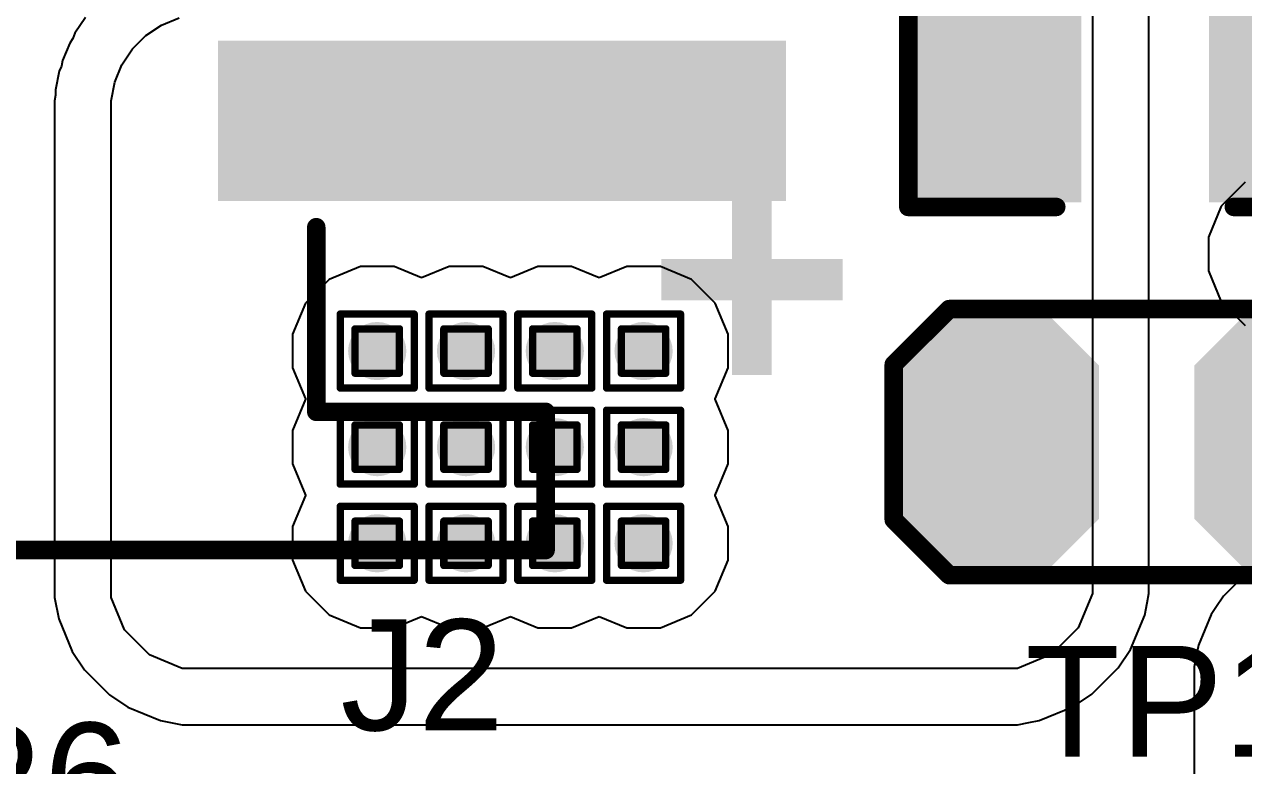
# Model space of a CAD drawing. Header units: inches. Extents: x -12 to 5357, y -8 to 5291.
# Drawn here: x 0.35 to 8.72, y 33.01 to 38.11 of the extents above; entities that cross this region are included whole.
import ezdxf

# ---------------------------------------------------------------- set-up
doc = ezdxf.new("R2010")
doc.units = ezdxf.units.IN
for name, color, linetype in [('Bottom Layer', 5, 'Continuous'), ('Drill Drawing', 1, 'Continuous'), ('Ground', 16, 'Continuous'), ('Power', 76, 'Continuous'), ('Top Layer', 1, 'Continuous'), ('Top Overlay', 2, 'Continuous'), ('Top Paste', 8, 'Continuous'), ('Top Solder', 216, 'Continuous'), ('Via Holes', 16, 'Continuous')]:
    doc.layers.add(name, color=color, linetype=linetype)
doc.styles.add('Arial', font='', dxfattribs={"height": 0.2})
doc.styles.add('Arial_Bold', font='', dxfattribs={"height": 0.2})
doc.styles.get('Arial').set_extended_font_data('Arial')
doc.styles.get('Arial_Bold').set_extended_font_data('Arial', bold=True)

# ---------------------------------------------------------------- blocks, each defined once
blk = doc.blocks.new('2_T____P___22')
at = {"layer": 'Top Layer'}
for points in [[(0.2857, 0.762), (-0.2857, 0.762), (-0.5715, 0.4763), (-0.5715, -0.4763), (-0.2857, -0.762), (0.2857, -0.762), (0.5715, -0.4763), (0.5715, 0.4763)], [(2.2858, 0.762), (1.7143, 0.762), (1.4285, 0.4763), (1.4285, -0.4763), (1.7143, -0.762), (2.2858, -0.762), (2.5715, -0.4763), (2.5715, 0.4763)]]:
    blk.add_hatch(color=1, dxfattribs=at).paths.add_polyline_path(points)
at = {"layer": 'Top Paste'}
for points in [[(0.2857, 0.762), (-0.2857, 0.762), (-0.5715, 0.4763), (-0.5715, -0.4763), (-0.2857, -0.762), (0.2857, -0.762), (0.5715, -0.4763), (0.5715, 0.4763)], [(2.2858, 0.762), (1.7143, 0.762), (1.4285, 0.4763), (1.4285, -0.4763), (1.7143, -0.762), (2.2858, -0.762), (2.5715, -0.4763), (2.5715, 0.4763)]]:
    blk.add_hatch(color=8, dxfattribs=at).paths.add_polyline_path(points)
at = {"layer": 'Top Solder'}
for points in [[(0.3366, 0.8636), (-0.3366, 0.8636), (-0.6731, 0.5271), (-0.6731, -0.5271), (-0.3366, -0.8636), (0.3366, -0.8636), (0.6731, -0.5271), (0.6731, 0.5271)], [(2.3366, 0.8636), (1.6635, 0.8636), (1.3269, 0.5271), (1.3269, -0.5271), (1.6635, -0.8636), (2.3366, -0.8636), (2.6731, -0.5271), (2.6731, 0.5271)]]:
    blk.add_hatch(color=216, dxfattribs=at).paths.add_polyline_path(points)
at = {"layer": 'Top Overlay', "const_width": 0.127}
for points in [[(-0.7366, 0.5334), (-0.3556, 0.9144)], [(-0.3556, 0.9144), (2.3556, 0.9144)], [(2.3556, 0.9144), (2.7366, 0.5334)], [(-0.7366, -0.5334), (-0.7366, 0.5334)], [(2.7366, 0.5334), (2.7366, -0.5334)], [(-0.7366, -0.5334), (-0.3556, -0.9144)], [(2.3556, -0.9144), (2.7366, -0.5334)], [(-0.3556, -0.9144), (2.3556, -0.9144)]]:
    blk.add_lwpolyline(points, dxfattribs=at)
at = {"layer": 'Top Overlay', "const_width": 0.0635}
for points in [[(-0.3874, 0.9144, 1), (-0.3239, 0.9144, 1)], [(-0.3874, 0.9144, 1), (-0.3239, 0.9144, 1)], [(2.3238, 0.9144, 1), (2.3873, 0.9144, 1)], [(2.3238, 0.9144, 1), (2.3873, 0.9144, 1)], [(-0.7683, 0.5334, 1), (-0.7048, 0.5334, 1)], [(-0.7683, 0.5334, 1), (-0.7048, 0.5334, 1)], [(2.7048, 0.5334, 1), (2.7683, 0.5334, 1)], [(2.7048, 0.5334, 1), (2.7683, 0.5334, 1)], [(-0.7683, -0.5334, 1), (-0.7048, -0.5334, 1)], [(-0.7683, -0.5334, 1), (-0.7048, -0.5334, 1)], [(2.7049, -0.5334, 1), (2.7684, -0.5334, 1)], [(2.7049, -0.5334, 1), (2.7684, -0.5334, 1)], [(-0.3873, -0.9144, 1), (-0.3238, -0.9144, 1)], [(-0.3873, -0.9144, 1), (-0.3238, -0.9144, 1)], [(2.3239, -0.9144, 1), (2.3874, -0.9144, 1)], [(2.3239, -0.9144, 1), (2.3874, -0.9144, 1)]]:
    blk.add_lwpolyline(points, format="xyb", close=True, dxfattribs=at)
blk = doc.blocks.new('S2B_PH_SM4_TB_LF__SN__73')
at = {"layer": 'Top Layer'}
blk.add_hatch(color=1, dxfattribs=at).paths.add_polyline_path([(0.5, 4.825), (1.5, 4.825), (1.5, 1.025), (0.5, 1.025)])
at = {"layer": 'Top Paste'}
blk.add_hatch(color=8, dxfattribs=at).paths.add_polyline_path([(0.5, 4.825), (1.5, 4.825), (1.5, 1.025), (0.5, 1.025)])
at = {"layer": 'Top Solder'}
blk.add_hatch(color=216, dxfattribs=at).paths.add_polyline_path([(0.4492, 4.8758), (1.5508, 4.8758), (1.5508, 0.9742), (0.4492, 0.9742)])
at = {"layer": 'Top Overlay', "const_width": 0.127}
for points in [[(3, 1.65), (3, 3.225)], [(3.95, 3.225), (3, 3.225)], [(3.95, -0.9938), (3.95, 3.225)], [(3, 1.65), (1.7311, 1.65)]]:
    blk.add_lwpolyline(points, dxfattribs=at)
at = {"layer": 'Top Overlay', "const_width": 0.0635}
for points in [[(2.9682, 3.225, 1), (3.0317, 3.225, 1)], [(2.9682, 3.225, 1), (3.0317, 3.225, 1)], [(3.9183, 3.225, 1), (3.9818, 3.225, 1)], [(3.9183, 3.225, 1), (3.9818, 3.225, 1)], [(1.6994, 1.65, 1), (1.7629, 1.65, 1)], [(2.9682, 1.65, 1), (3.0317, 1.65, 1)], [(2.9682, 1.65, 1), (3.0317, 1.65, 1)]]:
    blk.add_lwpolyline(points, format="xyb", close=True, dxfattribs=at)
blk = doc.blocks.new('C___0805_124')
at = {"layer": 'Top Layer'}
for points in [[(-1.524, 0.762), (-0.508, 0.762), (-0.508, -0.762), (-1.524, -0.762)], [(0.508, 0.762), (1.524, 0.762), (1.524, -0.762), (0.508, -0.762)]]:
    blk.add_hatch(color=1, dxfattribs=at).paths.add_polyline_path(points)
at = {"layer": 'Top Paste'}
for points in [[(-1.524, 0.762), (-0.508, 0.762), (-0.508, -0.762), (-1.524, -0.762)], [(0.508, 0.762), (1.524, 0.762), (1.524, -0.762), (0.508, -0.762)]]:
    blk.add_hatch(color=8, dxfattribs=at).paths.add_polyline_path(points)
at = {"layer": 'Top Solder'}
for points in [[(-1.594, 0.832), (-0.438, 0.832), (-0.438, -0.832), (-1.594, -0.832)], [(0.438, 0.832), (1.594, 0.832), (1.594, -0.832), (0.438, -0.832)]]:
    blk.add_hatch(color=216, dxfattribs=at).paths.add_polyline_path(points)
at = {"layer": 'Top Overlay', "const_width": 0.127}
for points in [[(-1.6256, 0.8636), (-1.6256, -0.8636)], [(-0.6096, 0.8636), (-1.6256, 0.8636)], [(1.6256, 0.8636), (0.6096, 0.8636)], [(1.6256, 0.8636), (1.6256, -0.8636)], [(-0.6096, -0.8636), (-1.6256, -0.8636)], [(1.6256, -0.8636), (0.6096, -0.8636)]]:
    blk.add_lwpolyline(points, dxfattribs=at)
at = {"layer": 'Top Overlay', "const_width": 0.0635}
for points in [[(-1.6574, 0.8636, 1), (-1.5939, 0.8636, 1)], [(-1.6574, 0.8636, 1), (-1.5939, 0.8636, 1)], [(-0.6413, 0.8636, 1), (-0.5778, 0.8636, 1)], [(0.5779, 0.8636, 1), (0.6414, 0.8636, 1)], [(1.5939, 0.8636, 1), (1.6574, 0.8636, 1)], [(1.5939, 0.8636, 1), (1.6574, 0.8636, 1)], [(-1.6574, -0.8636, 1), (-1.5939, -0.8636, 1)], [(-1.6574, -0.8636, 1), (-1.5939, -0.8636, 1)], [(-0.6414, -0.8636, 1), (-0.5779, -0.8636, 1)], [(0.5779, -0.8636, 1), (0.6414, -0.8636, 1)], [(1.5939, -0.8636, 1), (1.6574, -0.8636, 1)], [(1.5939, -0.8636, 1), (1.6574, -0.8636, 1)]]:
    blk.add_lwpolyline(points, format="xyb", close=True, dxfattribs=at)

msp = doc.modelspace()

# ---------------------------------------------------------------- hatches: boundary and pattern name
at = {"layer": 'Bottom Layer'}
h = msp.add_hatch(color=5, dxfattribs=at)
edge = h.paths.add_edge_path()
edge.add_arc((2.7677, 35.8611), 0.2, 0, 360)
h = msp.add_hatch(color=5, dxfattribs=at)
edge = h.paths.add_edge_path()
edge.add_arc((3.3773, 35.8611), 0.2, 0, 360)
h = msp.add_hatch(color=5, dxfattribs=at)
edge = h.paths.add_edge_path()
edge.add_arc((3.9869, 35.8611), 0.2, 0, 360)
h = msp.add_hatch(color=5, dxfattribs=at)
edge = h.paths.add_edge_path()
edge.add_arc((4.5965, 35.8611), 0.2, 0, 360)
h = msp.add_hatch(color=5, dxfattribs=at)
edge = h.paths.add_edge_path()
edge.add_arc((2.7677, 35.2007), 0.2, 0, 360)
h = msp.add_hatch(color=5, dxfattribs=at)
edge = h.paths.add_edge_path()
edge.add_arc((3.3773, 35.2007), 0.2, 0, 360)
h = msp.add_hatch(color=5, dxfattribs=at)
edge = h.paths.add_edge_path()
edge.add_arc((3.9869, 35.2007), 0.2, 0, 360)
h = msp.add_hatch(color=5, dxfattribs=at)
edge = h.paths.add_edge_path()
edge.add_arc((4.5965, 35.2007), 0.2, 0, 360)
h = msp.add_hatch(color=5, dxfattribs=at)
edge = h.paths.add_edge_path()
edge.add_arc((2.7677, 34.5402), 0.2, 0, 360)
h = msp.add_hatch(color=5, dxfattribs=at)
edge = h.paths.add_edge_path()
edge.add_arc((3.3773, 34.5402), 0.2, 0, 360)
h = msp.add_hatch(color=5, dxfattribs=at)
edge = h.paths.add_edge_path()
edge.add_arc((3.9869, 34.5402), 0.2, 0, 360)
h = msp.add_hatch(color=5, dxfattribs=at)
edge = h.paths.add_edge_path()
edge.add_arc((4.5965, 34.5402), 0.2, 0, 360)
at = {"layer": 'Ground'}
h = msp.add_hatch(color=16, dxfattribs=at)
edge = h.paths.add_edge_path()
edge.add_arc((2.7677, 35.8611), 0.2, 0, 360)
h = msp.add_hatch(color=16, dxfattribs=at)
edge = h.paths.add_edge_path()
edge.add_arc((3.3773, 35.8611), 0.2, 0, 360)
h = msp.add_hatch(color=16, dxfattribs=at)
edge = h.paths.add_edge_path()
edge.add_arc((3.9869, 35.8611), 0.2, 0, 360)
h = msp.add_hatch(color=16, dxfattribs=at)
edge = h.paths.add_edge_path()
edge.add_arc((4.5965, 35.8611), 0.2, 0, 360)
h = msp.add_hatch(color=16, dxfattribs=at)
edge = h.paths.add_edge_path()
edge.add_arc((2.7677, 35.2007), 0.2, 0, 360)
h = msp.add_hatch(color=16, dxfattribs=at)
edge = h.paths.add_edge_path()
edge.add_arc((3.3773, 35.2007), 0.2, 0, 360)
h = msp.add_hatch(color=16, dxfattribs=at)
edge = h.paths.add_edge_path()
edge.add_arc((3.9869, 35.2007), 0.2, 0, 360)
h = msp.add_hatch(color=16, dxfattribs=at)
edge = h.paths.add_edge_path()
edge.add_arc((4.5965, 35.2007), 0.2, 0, 360)
h = msp.add_hatch(color=16, dxfattribs=at)
edge = h.paths.add_edge_path()
edge.add_arc((2.7677, 34.5402), 0.2, 0, 360)
h = msp.add_hatch(color=16, dxfattribs=at)
edge = h.paths.add_edge_path()
edge.add_arc((3.3773, 34.5402), 0.2, 0, 360)
h = msp.add_hatch(color=16, dxfattribs=at)
edge = h.paths.add_edge_path()
edge.add_arc((3.9869, 34.5402), 0.2, 0, 360)
h = msp.add_hatch(color=16, dxfattribs=at)
edge = h.paths.add_edge_path()
edge.add_arc((4.5965, 34.5402), 0.2, 0, 360)
at = {"layer": 'Power'}
h = msp.add_hatch(color=76, dxfattribs=at)
edge = h.paths.add_edge_path()
edge.add_arc((2.7677, 35.8611), 0.2, 0, 360)
h = msp.add_hatch(color=76, dxfattribs=at)
edge = h.paths.add_edge_path()
edge.add_arc((3.3773, 35.8611), 0.2, 0, 360)
h = msp.add_hatch(color=76, dxfattribs=at)
edge = h.paths.add_edge_path()
edge.add_arc((3.9869, 35.8611), 0.2, 0, 360)
h = msp.add_hatch(color=76, dxfattribs=at)
edge = h.paths.add_edge_path()
edge.add_arc((4.5965, 35.8611), 0.2, 0, 360)
h = msp.add_hatch(color=76, dxfattribs=at)
edge = h.paths.add_edge_path()
edge.add_arc((2.7677, 35.2007), 0.2, 0, 360)
h = msp.add_hatch(color=76, dxfattribs=at)
edge = h.paths.add_edge_path()
edge.add_arc((3.3773, 35.2007), 0.2, 0, 360)
h = msp.add_hatch(color=76, dxfattribs=at)
edge = h.paths.add_edge_path()
edge.add_arc((3.9869, 35.2007), 0.2, 0, 360)
h = msp.add_hatch(color=76, dxfattribs=at)
edge = h.paths.add_edge_path()
edge.add_arc((4.5965, 35.2007), 0.2, 0, 360)
h = msp.add_hatch(color=76, dxfattribs=at)
edge = h.paths.add_edge_path()
edge.add_arc((2.7677, 34.5402), 0.2, 0, 360)
h = msp.add_hatch(color=76, dxfattribs=at)
edge = h.paths.add_edge_path()
edge.add_arc((3.3773, 34.5402), 0.2, 0, 360)
h = msp.add_hatch(color=76, dxfattribs=at)
edge = h.paths.add_edge_path()
edge.add_arc((3.9869, 34.5402), 0.2, 0, 360)
h = msp.add_hatch(color=76, dxfattribs=at)
edge = h.paths.add_edge_path()
edge.add_arc((4.5965, 34.5402), 0.2, 0, 360)
at = {"layer": 'Top Layer'}
h = msp.add_hatch(color=1, dxfattribs=at)
edge = h.paths.add_edge_path()
edge.add_arc((2.7677, 35.8611), 0.2, 0, 360)
h = msp.add_hatch(color=1, dxfattribs=at)
edge = h.paths.add_edge_path()
edge.add_arc((3.3773, 35.8611), 0.2, 0, 360)
h = msp.add_hatch(color=1, dxfattribs=at)
edge = h.paths.add_edge_path()
edge.add_arc((3.9869, 35.8611), 0.2, 0, 360)
h = msp.add_hatch(color=1, dxfattribs=at)
edge = h.paths.add_edge_path()
edge.add_arc((4.5965, 35.8611), 0.2, 0, 360)
h = msp.add_hatch(color=1, dxfattribs=at)
edge = h.paths.add_edge_path()
edge.add_arc((2.7677, 35.2007), 0.2, 0, 360)
h = msp.add_hatch(color=1, dxfattribs=at)
edge = h.paths.add_edge_path()
edge.add_arc((3.3773, 35.2007), 0.2, 0, 360)
h = msp.add_hatch(color=1, dxfattribs=at)
edge = h.paths.add_edge_path()
edge.add_arc((3.9869, 35.2007), 0.2, 0, 360)
h = msp.add_hatch(color=1, dxfattribs=at)
edge = h.paths.add_edge_path()
edge.add_arc((4.5965, 35.2007), 0.2, 0, 360)
h = msp.add_hatch(color=1, dxfattribs=at)
edge = h.paths.add_edge_path()
edge.add_arc((2.7677, 34.5402), 0.2, 0, 360)
h = msp.add_hatch(color=1, dxfattribs=at)
edge = h.paths.add_edge_path()
edge.add_arc((3.3773, 34.5402), 0.2, 0, 360)
h = msp.add_hatch(color=1, dxfattribs=at)
edge = h.paths.add_edge_path()
edge.add_arc((3.9869, 34.5402), 0.2, 0, 360)
h = msp.add_hatch(color=1, dxfattribs=at)
edge = h.paths.add_edge_path()
edge.add_arc((4.5965, 34.5402), 0.2, 0, 360)
at = {"layer": 'Via Holes'}
h = msp.add_hatch(color=7, dxfattribs=at)
edge = h.paths.add_edge_path()
edge.add_arc((2.7677, 35.8611), 0.1, 0, 360)
h = msp.add_hatch(color=7, dxfattribs=at)
edge = h.paths.add_edge_path()
edge.add_arc((3.3773, 35.8611), 0.1, 0, 360)
h = msp.add_hatch(color=7, dxfattribs=at)
edge = h.paths.add_edge_path()
edge.add_arc((3.9869, 35.8611), 0.1, 0, 360)
h = msp.add_hatch(color=7, dxfattribs=at)
edge = h.paths.add_edge_path()
edge.add_arc((4.5965, 35.8611), 0.1, 0, 360)
h = msp.add_hatch(color=7, dxfattribs=at)
edge = h.paths.add_edge_path()
edge.add_arc((2.7677, 35.2007), 0.1, 0, 360)
h = msp.add_hatch(color=7, dxfattribs=at)
edge = h.paths.add_edge_path()
edge.add_arc((3.3773, 35.2007), 0.1, 0, 360)
h = msp.add_hatch(color=7, dxfattribs=at)
edge = h.paths.add_edge_path()
edge.add_arc((3.9869, 35.2007), 0.1, 0, 360)
h = msp.add_hatch(color=7, dxfattribs=at)
edge = h.paths.add_edge_path()
edge.add_arc((4.5965, 35.2007), 0.1, 0, 360)
h = msp.add_hatch(color=7, dxfattribs=at)
edge = h.paths.add_edge_path()
edge.add_arc((2.7677, 34.5402), 0.1, 0, 360)
h = msp.add_hatch(color=7, dxfattribs=at)
edge = h.paths.add_edge_path()
edge.add_arc((3.3773, 34.5402), 0.1, 0, 360)
h = msp.add_hatch(color=7, dxfattribs=at)
edge = h.paths.add_edge_path()
edge.add_arc((3.9869, 34.5402), 0.1, 0, 360)
h = msp.add_hatch(color=7, dxfattribs=at)
edge = h.paths.add_edge_path()
edge.add_arc((4.5965, 34.5402), 0.1, 0, 360)

# ---------------------------------------------------------------- linework, layer by layer
at = {"layer": 'Bottom Layer'}
for p, q in [((2.6521, 36.4421), (2.4385, 36.3536)), ((2.8832, 36.4421), (2.6521, 36.4421)), ((3.0725, 36.3637), (2.8832, 36.4421)), ((3.2617, 36.4421), (3.0725, 36.3637)), ((3.4928, 36.4421), (3.2617, 36.4421)), ((3.6821, 36.3637), (3.4928, 36.4421)), ((3.8713, 36.4421), (3.6821, 36.3637)), ((4.1024, 36.4421), (3.8713, 36.4421)), ((4.2917, 36.3637), (4.1024, 36.4421)), ((4.4809, 36.4421), (4.2917, 36.3637)), ((4.712, 36.4421), (4.4809, 36.4421)), ((4.9256, 36.3536), (4.712, 36.4421)), ((2.4385, 36.3536), (2.2751, 36.1902)), ((5.089, 36.1902), (4.9256, 36.3536)), ((2.2751, 36.1902), (2.1867, 35.9766)), ((5.1774, 35.9766), (5.089, 36.1902)), ((2.1867, 35.9766), (2.1867, 35.7455)), ((5.1774, 35.7455), (5.1774, 35.9766)), ((2.1867, 35.7455), (2.2751, 35.5319)), ((5.089, 35.5319), (5.1774, 35.7455)), ((2.2751, 35.5298), (2.1867, 35.3162)), ((2.2751, 35.5319), (2.2762, 35.5309)), ((2.2762, 35.5309), (2.2751, 35.5298)), ((5.0879, 35.5309), (5.089, 35.5319)), ((5.089, 35.5298), (5.0879, 35.5309)), ((5.1774, 35.3162), (5.089, 35.5298)), ((2.1867, 35.3162), (2.1867, 35.0851)), ((5.1774, 35.0851), (5.1774, 35.3162)), ((2.1867, 35.0851), (2.2751, 34.8715)), ((5.089, 34.8715), (5.1774, 35.0851)), ((2.2751, 34.8694), (2.1867, 34.6558)), ((2.2751, 34.8715), (2.2762, 34.8704)), ((2.2762, 34.8704), (2.2751, 34.8694)), ((5.0879, 34.8704), (5.089, 34.8715)), ((5.089, 34.8694), (5.0879, 34.8704)), ((5.1774, 34.6558), (5.089, 34.8694)), ((2.1867, 34.6558), (2.1867, 34.4247)), ((5.1774, 34.4247), (5.1774, 34.6558)), ((2.1867, 34.4247), (2.2751, 34.2111)), ((5.089, 34.2111), (5.1774, 34.4247)), ((2.2751, 34.2111), (2.4385, 34.0477)), ((4.9256, 34.0477), (5.089, 34.2111)), ((2.4385, 34.0477), (2.6521, 33.9592)), ((2.8832, 33.9592), (3.0725, 34.0376)), ((3.0725, 34.0376), (3.2617, 33.9592)), ((3.4928, 33.9592), (3.6821, 34.0376)), ((3.6821, 34.0376), (3.8713, 33.9592)), ((4.1024, 33.9592), (4.2917, 34.0376)), ((4.2917, 34.0376), (4.4809, 33.9592)), ((4.712, 33.9592), (4.9256, 34.0477)), ((2.6521, 33.9592), (2.8832, 33.9592)), ((3.2617, 33.9592), (3.4928, 33.9592)), ((3.8713, 33.9592), (4.1024, 33.9592)), ((4.4809, 33.9592), (4.712, 33.9592))]:
    msp.add_line(p, q, dxfattribs=at)
at = {"layer": 'Drill Drawing', "const_width": 0.0508}
for points in [[(2.5137, 36.1151), (3.0217, 36.1151)], [(2.5137, 35.6071), (2.5137, 36.1151)], [(3.0217, 35.6071), (3.0217, 36.1151)], [(3.1233, 36.1151), (3.6313, 36.1151)], [(3.1233, 35.6071), (3.1233, 36.1151)], [(3.6313, 35.6071), (3.6313, 36.1151)], [(3.7329, 36.1151), (4.2409, 36.1151)], [(3.7329, 35.6071), (3.7329, 36.1151)], [(4.2409, 35.6071), (4.2409, 36.1151)], [(4.3425, 36.1151), (4.8505, 36.1151)], [(4.3425, 35.6071), (4.3425, 36.1151)], [(4.8505, 35.6071), (4.8505, 36.1151)], [(2.6153, 36.0135), (2.9201, 36.0135)], [(2.6153, 35.7087), (2.6153, 36.0135)], [(2.9201, 35.7087), (2.9201, 36.0135)], [(3.2249, 36.0135), (3.5297, 36.0135)], [(3.2249, 35.7087), (3.2249, 36.0135)], [(3.5297, 35.7087), (3.5297, 36.0135)], [(3.8345, 36.0135), (4.1393, 36.0135)], [(3.8345, 35.7087), (3.8345, 36.0135)], [(4.1393, 35.7087), (4.1393, 36.0135)], [(4.4441, 36.0135), (4.7489, 36.0135)], [(4.4441, 35.7087), (4.4441, 36.0135)], [(4.7489, 35.7087), (4.7489, 36.0135)], [(2.6153, 35.7087), (2.9201, 35.7087)], [(3.2249, 35.7087), (3.5297, 35.7087)], [(3.8345, 35.7087), (4.1393, 35.7087)], [(4.4441, 35.7087), (4.7489, 35.7087)], [(2.5137, 35.6071), (3.0217, 35.6071)], [(3.1233, 35.6071), (3.6313, 35.6071)], [(3.7329, 35.6071), (4.2409, 35.6071)], [(4.3425, 35.6071), (4.8505, 35.6071)], [(2.5137, 35.4547), (3.0217, 35.4547)], [(2.5137, 34.9467), (2.5137, 35.4547)], [(3.0217, 34.9467), (3.0217, 35.4547)], [(3.1233, 35.4547), (3.6313, 35.4547)], [(3.1233, 34.9467), (3.1233, 35.4547)], [(3.6313, 34.9467), (3.6313, 35.4547)], [(3.7329, 35.4547), (4.2409, 35.4547)], [(3.7329, 34.9467), (3.7329, 35.4547)], [(4.2409, 34.9467), (4.2409, 35.4547)], [(4.3425, 35.4547), (4.8505, 35.4547)], [(4.3425, 34.9467), (4.3425, 35.4547)], [(4.8505, 34.9467), (4.8505, 35.4547)], [(2.6153, 35.3531), (2.9201, 35.3531)], [(2.6153, 35.0483), (2.6153, 35.3531)], [(2.9201, 35.0483), (2.9201, 35.3531)], [(3.2249, 35.3531), (3.5297, 35.3531)], [(3.2249, 35.0483), (3.2249, 35.3531)], [(3.5297, 35.0483), (3.5297, 35.3531)], [(3.8345, 35.3531), (4.1393, 35.3531)], [(3.8345, 35.0483), (3.8345, 35.3531)], [(4.1393, 35.0483), (4.1393, 35.3531)], [(4.4441, 35.3531), (4.7489, 35.3531)], [(4.4441, 35.0483), (4.4441, 35.3531)], [(4.7489, 35.0483), (4.7489, 35.3531)], [(2.6153, 35.0483), (2.9201, 35.0483)], [(3.2249, 35.0483), (3.5297, 35.0483)], [(3.8345, 35.0483), (4.1393, 35.0483)], [(4.4441, 35.0483), (4.7489, 35.0483)], [(2.5137, 34.9467), (3.0217, 34.9467)], [(3.1233, 34.9467), (3.6313, 34.9467)], [(3.7329, 34.9467), (4.2409, 34.9467)], [(4.3425, 34.9467), (4.8505, 34.9467)], [(2.5137, 34.7942), (3.0217, 34.7942)], [(2.5137, 34.2862), (2.5137, 34.7942)], [(3.0217, 34.2862), (3.0217, 34.7942)], [(3.1233, 34.7942), (3.6313, 34.7942)], [(3.1233, 34.2862), (3.1233, 34.7942)], [(3.6313, 34.2862), (3.6313, 34.7942)], [(3.7329, 34.7942), (4.2409, 34.7942)], [(3.7329, 34.2862), (3.7329, 34.7942)], [(4.2409, 34.2862), (4.2409, 34.7942)], [(4.3425, 34.7942), (4.8505, 34.7942)], [(4.3425, 34.2862), (4.3425, 34.7942)], [(4.8505, 34.2862), (4.8505, 34.7942)], [(2.6153, 34.6926), (2.9201, 34.6926)], [(2.6153, 34.3878), (2.6153, 34.6926)], [(2.9201, 34.3878), (2.9201, 34.6926)], [(3.2249, 34.6926), (3.5297, 34.6926)], [(3.2249, 34.3878), (3.2249, 34.6926)], [(3.5297, 34.3878), (3.5297, 34.6926)], [(3.8345, 34.6926), (4.1393, 34.6926)], [(3.8345, 34.3878), (3.8345, 34.6926)], [(4.1393, 34.3878), (4.1393, 34.6926)], [(4.4441, 34.6926), (4.7489, 34.6926)], [(4.4441, 34.3878), (4.4441, 34.6926)], [(4.7489, 34.3878), (4.7489, 34.6926)], [(2.6153, 34.3878), (2.9201, 34.3878)], [(3.2249, 34.3878), (3.5297, 34.3878)], [(3.8345, 34.3878), (4.1393, 34.3878)], [(4.4441, 34.3878), (4.7489, 34.3878)], [(2.5137, 34.2862), (3.0217, 34.2862)], [(3.1233, 34.2862), (3.6313, 34.2862)], [(3.7329, 34.2862), (4.2409, 34.2862)], [(4.3425, 34.2862), (4.8505, 34.2862)]]:
    msp.add_lwpolyline(points, dxfattribs=at)
at = {"layer": 'Drill Drawing', "const_width": 0.0254}
for points in [[(2.501, 36.1151, 1), (2.5264, 36.1151, 1)], [(2.501, 36.1151, 1), (2.5264, 36.1151, 1)], [(3.009, 36.1151, 1), (3.0344, 36.1151, 1)], [(3.009, 36.1151, 1), (3.0344, 36.1151, 1)], [(3.1106, 36.1151, 1), (3.136, 36.1151, 1)], [(3.1106, 36.1151, 1), (3.136, 36.1151, 1)], [(3.6186, 36.1151, 1), (3.644, 36.1151, 1)], [(3.6186, 36.1151, 1), (3.644, 36.1151, 1)], [(3.7202, 36.1151, 1), (3.7456, 36.1151, 1)], [(3.7202, 36.1151, 1), (3.7456, 36.1151, 1)], [(4.2282, 36.1151, 1), (4.2536, 36.1151, 1)], [(4.2282, 36.1151, 1), (4.2536, 36.1151, 1)], [(4.3298, 36.1151, 1), (4.3552, 36.1151, 1)], [(4.3298, 36.1151, 1), (4.3552, 36.1151, 1)], [(4.8378, 36.1151, 1), (4.8632, 36.1151, 1)], [(4.8378, 36.1151, 1), (4.8632, 36.1151, 1)], [(2.6026, 36.0135, 1), (2.628, 36.0135, 1)], [(2.6026, 36.0135, 1), (2.628, 36.0135, 1)], [(2.9074, 36.0135, 1), (2.9328, 36.0135, 1)], [(2.9074, 36.0135, 1), (2.9328, 36.0135, 1)], [(3.2122, 36.0135, 1), (3.2376, 36.0135, 1)], [(3.2122, 36.0135, 1), (3.2376, 36.0135, 1)], [(3.517, 36.0135, 1), (3.5424, 36.0135, 1)], [(3.517, 36.0135, 1), (3.5424, 36.0135, 1)], [(3.8218, 36.0135, 1), (3.8472, 36.0135, 1)], [(3.8218, 36.0135, 1), (3.8472, 36.0135, 1)], [(4.1266, 36.0135, 1), (4.152, 36.0135, 1)], [(4.1266, 36.0135, 1), (4.152, 36.0135, 1)], [(4.4314, 36.0135, 1), (4.4568, 36.0135, 1)], [(4.4314, 36.0135, 1), (4.4568, 36.0135, 1)], [(4.7362, 36.0135, 1), (4.7616, 36.0135, 1)], [(4.7362, 36.0135, 1), (4.7616, 36.0135, 1)], [(2.6026, 35.7087, 1), (2.628, 35.7087, 1)], [(2.6026, 35.7087, 1), (2.628, 35.7087, 1)], [(2.9074, 35.7087, 1), (2.9328, 35.7087, 1)], [(2.9074, 35.7087, 1), (2.9328, 35.7087, 1)], [(3.2122, 35.7087, 1), (3.2376, 35.7087, 1)], [(3.2122, 35.7087, 1), (3.2376, 35.7087, 1)], [(3.517, 35.7087, 1), (3.5424, 35.7087, 1)], [(3.517, 35.7087, 1), (3.5424, 35.7087, 1)], [(3.8218, 35.7087, 1), (3.8472, 35.7087, 1)], [(3.8218, 35.7087, 1), (3.8472, 35.7087, 1)], [(4.1266, 35.7087, 1), (4.152, 35.7087, 1)], [(4.1266, 35.7087, 1), (4.152, 35.7087, 1)], [(4.4314, 35.7087, 1), (4.4568, 35.7087, 1)], [(4.4314, 35.7087, 1), (4.4568, 35.7087, 1)], [(4.7362, 35.7087, 1), (4.7616, 35.7087, 1)], [(4.7362, 35.7087, 1), (4.7616, 35.7087, 1)], [(2.501, 35.6071, 1), (2.5264, 35.6071, 1)], [(2.501, 35.6071, 1), (2.5264, 35.6071, 1)], [(3.009, 35.6071, 1), (3.0344, 35.6071, 1)], [(3.009, 35.6071, 1), (3.0344, 35.6071, 1)], [(3.1106, 35.6071, 1), (3.136, 35.6071, 1)], [(3.1106, 35.6071, 1), (3.136, 35.6071, 1)], [(3.6186, 35.6071, 1), (3.644, 35.6071, 1)], [(3.6186, 35.6071, 1), (3.644, 35.6071, 1)], [(3.7202, 35.6071, 1), (3.7456, 35.6071, 1)], [(3.7202, 35.6071, 1), (3.7456, 35.6071, 1)], [(4.2282, 35.6071, 1), (4.2536, 35.6071, 1)], [(4.2282, 35.6071, 1), (4.2536, 35.6071, 1)], [(4.3298, 35.6071, 1), (4.3552, 35.6071, 1)], [(4.3298, 35.6071, 1), (4.3552, 35.6071, 1)], [(4.8378, 35.6071, 1), (4.8632, 35.6071, 1)], [(4.8378, 35.6071, 1), (4.8632, 35.6071, 1)], [(2.501, 35.4547, 1), (2.5264, 35.4547, 1)], [(2.501, 35.4547, 1), (2.5264, 35.4547, 1)], [(3.009, 35.4547, 1), (3.0344, 35.4547, 1)], [(3.009, 35.4547, 1), (3.0344, 35.4547, 1)], [(3.1106, 35.4547, 1), (3.136, 35.4547, 1)], [(3.1106, 35.4547, 1), (3.136, 35.4547, 1)], [(3.6186, 35.4547, 1), (3.644, 35.4547, 1)], [(3.6186, 35.4547, 1), (3.644, 35.4547, 1)], [(3.7202, 35.4547, 1), (3.7456, 35.4547, 1)], [(3.7202, 35.4547, 1), (3.7456, 35.4547, 1)], [(4.2282, 35.4547, 1), (4.2536, 35.4547, 1)], [(4.2282, 35.4547, 1), (4.2536, 35.4547, 1)], [(4.3298, 35.4547, 1), (4.3552, 35.4547, 1)], [(4.3298, 35.4547, 1), (4.3552, 35.4547, 1)], [(4.8378, 35.4547, 1), (4.8632, 35.4547, 1)], [(4.8378, 35.4547, 1), (4.8632, 35.4547, 1)], [(2.6026, 35.3531, 1), (2.628, 35.3531, 1)], [(2.6026, 35.3531, 1), (2.628, 35.3531, 1)], [(2.9074, 35.3531, 1), (2.9328, 35.3531, 1)], [(2.9074, 35.3531, 1), (2.9328, 35.3531, 1)], [(3.2122, 35.3531, 1), (3.2376, 35.3531, 1)], [(3.2122, 35.3531, 1), (3.2376, 35.3531, 1)], [(3.517, 35.3531, 1), (3.5424, 35.3531, 1)], [(3.517, 35.3531, 1), (3.5424, 35.3531, 1)], [(3.8218, 35.3531, 1), (3.8472, 35.3531, 1)], [(3.8218, 35.3531, 1), (3.8472, 35.3531, 1)], [(4.1266, 35.3531, 1), (4.152, 35.3531, 1)], [(4.1266, 35.3531, 1), (4.152, 35.3531, 1)], [(4.4314, 35.3531, 1), (4.4568, 35.3531, 1)], [(4.4314, 35.3531, 1), (4.4568, 35.3531, 1)], [(4.7362, 35.3531, 1), (4.7616, 35.3531, 1)], [(4.7362, 35.3531, 1), (4.7616, 35.3531, 1)], [(2.6026, 35.0483, 1), (2.628, 35.0483, 1)], [(2.6026, 35.0483, 1), (2.628, 35.0483, 1)], [(2.9074, 35.0483, 1), (2.9328, 35.0483, 1)], [(2.9074, 35.0483, 1), (2.9328, 35.0483, 1)], [(3.2122, 35.0483, 1), (3.2376, 35.0483, 1)], [(3.2122, 35.0483, 1), (3.2376, 35.0483, 1)], [(3.517, 35.0483, 1), (3.5424, 35.0483, 1)], [(3.517, 35.0483, 1), (3.5424, 35.0483, 1)], [(3.8218, 35.0483, 1), (3.8472, 35.0483, 1)], [(3.8218, 35.0483, 1), (3.8472, 35.0483, 1)], [(4.1266, 35.0483, 1), (4.152, 35.0483, 1)], [(4.1266, 35.0483, 1), (4.152, 35.0483, 1)], [(4.4314, 35.0483, 1), (4.4568, 35.0483, 1)], [(4.4314, 35.0483, 1), (4.4568, 35.0483, 1)], [(4.7362, 35.0483, 1), (4.7616, 35.0483, 1)], [(4.7362, 35.0483, 1), (4.7616, 35.0483, 1)], [(2.501, 34.9467, 1), (2.5264, 34.9467, 1)], [(2.501, 34.9467, 1), (2.5264, 34.9467, 1)], [(3.009, 34.9467, 1), (3.0344, 34.9467, 1)], [(3.009, 34.9467, 1), (3.0344, 34.9467, 1)], [(3.1106, 34.9467, 1), (3.136, 34.9467, 1)], [(3.1106, 34.9467, 1), (3.136, 34.9467, 1)], [(3.6186, 34.9467, 1), (3.644, 34.9467, 1)], [(3.6186, 34.9467, 1), (3.644, 34.9467, 1)], [(3.7202, 34.9467, 1), (3.7456, 34.9467, 1)], [(3.7202, 34.9467, 1), (3.7456, 34.9467, 1)], [(4.2282, 34.9467, 1), (4.2536, 34.9467, 1)], [(4.2282, 34.9467, 1), (4.2536, 34.9467, 1)], [(4.3298, 34.9467, 1), (4.3552, 34.9467, 1)], [(4.3298, 34.9467, 1), (4.3552, 34.9467, 1)], [(4.8378, 34.9467, 1), (4.8632, 34.9467, 1)], [(4.8378, 34.9467, 1), (4.8632, 34.9467, 1)], [(2.501, 34.7942, 1), (2.5264, 34.7942, 1)], [(2.501, 34.7942, 1), (2.5264, 34.7942, 1)], [(3.009, 34.7942, 1), (3.0344, 34.7942, 1)], [(3.009, 34.7942, 1), (3.0344, 34.7942, 1)], [(3.1106, 34.7942, 1), (3.136, 34.7942, 1)], [(3.1106, 34.7942, 1), (3.136, 34.7942, 1)], [(3.6186, 34.7942, 1), (3.644, 34.7942, 1)], [(3.6186, 34.7942, 1), (3.644, 34.7942, 1)], [(3.7202, 34.7942, 1), (3.7456, 34.7942, 1)], [(3.7202, 34.7942, 1), (3.7456, 34.7942, 1)], [(4.2282, 34.7942, 1), (4.2536, 34.7942, 1)], [(4.2282, 34.7942, 1), (4.2536, 34.7942, 1)], [(4.3298, 34.7942, 1), (4.3552, 34.7942, 1)], [(4.3298, 34.7942, 1), (4.3552, 34.7942, 1)], [(4.8378, 34.7942, 1), (4.8632, 34.7942, 1)], [(4.8378, 34.7942, 1), (4.8632, 34.7942, 1)], [(2.6026, 34.6926, 1), (2.628, 34.6926, 1)], [(2.6026, 34.6926, 1), (2.628, 34.6926, 1)], [(2.9074, 34.6926, 1), (2.9328, 34.6926, 1)], [(2.9074, 34.6926, 1), (2.9328, 34.6926, 1)], [(3.2122, 34.6926, 1), (3.2376, 34.6926, 1)], [(3.2122, 34.6926, 1), (3.2376, 34.6926, 1)], [(3.517, 34.6926, 1), (3.5424, 34.6926, 1)], [(3.517, 34.6926, 1), (3.5424, 34.6926, 1)], [(3.8218, 34.6926, 1), (3.8472, 34.6926, 1)], [(3.8218, 34.6926, 1), (3.8472, 34.6926, 1)], [(4.1266, 34.6926, 1), (4.152, 34.6926, 1)], [(4.1266, 34.6926, 1), (4.152, 34.6926, 1)], [(4.4314, 34.6926, 1), (4.4568, 34.6926, 1)], [(4.4314, 34.6926, 1), (4.4568, 34.6926, 1)], [(4.7362, 34.6926, 1), (4.7616, 34.6926, 1)], [(4.7362, 34.6926, 1), (4.7616, 34.6926, 1)], [(2.6026, 34.3878, 1), (2.628, 34.3878, 1)], [(2.6026, 34.3878, 1), (2.628, 34.3878, 1)], [(2.9074, 34.3878, 1), (2.9328, 34.3878, 1)], [(2.9074, 34.3878, 1), (2.9328, 34.3878, 1)], [(3.2122, 34.3878, 1), (3.2376, 34.3878, 1)], [(3.2122, 34.3878, 1), (3.2376, 34.3878, 1)], [(3.517, 34.3878, 1), (3.5424, 34.3878, 1)], [(3.517, 34.3878, 1), (3.5424, 34.3878, 1)], [(3.8218, 34.3878, 1), (3.8472, 34.3878, 1)], [(3.8218, 34.3878, 1), (3.8472, 34.3878, 1)], [(4.1266, 34.3878, 1), (4.152, 34.3878, 1)], [(4.1266, 34.3878, 1), (4.152, 34.3878, 1)], [(4.4314, 34.3878, 1), (4.4568, 34.3878, 1)], [(4.4314, 34.3878, 1), (4.4568, 34.3878, 1)], [(4.7362, 34.3878, 1), (4.7616, 34.3878, 1)], [(4.7362, 34.3878, 1), (4.7616, 34.3878, 1)], [(2.501, 34.2862, 1), (2.5264, 34.2862, 1)], [(2.501, 34.2862, 1), (2.5264, 34.2862, 1)], [(3.009, 34.2862, 1), (3.0344, 34.2862, 1)], [(3.009, 34.2862, 1), (3.0344, 34.2862, 1)], [(3.1106, 34.2862, 1), (3.136, 34.2862, 1)], [(3.1106, 34.2862, 1), (3.136, 34.2862, 1)], [(3.6186, 34.2862, 1), (3.644, 34.2862, 1)], [(3.6186, 34.2862, 1), (3.644, 34.2862, 1)], [(3.7202, 34.2862, 1), (3.7456, 34.2862, 1)], [(3.7202, 34.2862, 1), (3.7456, 34.2862, 1)], [(4.2282, 34.2862, 1), (4.2536, 34.2862, 1)], [(4.2282, 34.2862, 1), (4.2536, 34.2862, 1)], [(4.3298, 34.2862, 1), (4.3552, 34.2862, 1)], [(4.3298, 34.2862, 1), (4.3552, 34.2862, 1)], [(4.8378, 34.2862, 1), (4.8632, 34.2862, 1)], [(4.8378, 34.2862, 1), (4.8632, 34.2862, 1)]]:
    msp.add_lwpolyline(points, format="xyb", close=True, dxfattribs=at)
at = {"layer": 'Ground'}
for p, q in [((2.6521, 36.4421), (2.4385, 36.3536)), ((2.8832, 36.4421), (2.6521, 36.4421)), ((3.0725, 36.3637), (2.8832, 36.4421)), ((3.2617, 36.4421), (3.0725, 36.3637)), ((3.4928, 36.4421), (3.2617, 36.4421)), ((3.6821, 36.3637), (3.4928, 36.4421)), ((3.8713, 36.4421), (3.6821, 36.3637)), ((4.1024, 36.4421), (3.8713, 36.4421)), ((4.2917, 36.3637), (4.1024, 36.4421)), ((4.4809, 36.4421), (4.2917, 36.3637)), ((4.712, 36.4421), (4.4809, 36.4421)), ((4.9256, 36.3536), (4.712, 36.4421)), ((2.4385, 36.3536), (2.2751, 36.1902)), ((5.089, 36.1902), (4.9256, 36.3536)), ((2.2751, 36.1902), (2.1867, 35.9766)), ((5.1774, 35.9766), (5.089, 36.1902)), ((2.1867, 35.9766), (2.1867, 35.7455)), ((5.1774, 35.7455), (5.1774, 35.9766)), ((2.1867, 35.7455), (2.2751, 35.5319)), ((5.089, 35.5319), (5.1774, 35.7455)), ((2.2751, 35.5298), (2.1867, 35.3162)), ((2.2751, 35.5319), (2.2762, 35.5309)), ((2.2762, 35.5309), (2.2751, 35.5298)), ((5.0879, 35.5309), (5.089, 35.5319)), ((5.089, 35.5298), (5.0879, 35.5309)), ((5.1774, 35.3162), (5.089, 35.5298)), ((2.1867, 35.3162), (2.1867, 35.0851)), ((5.1774, 35.0851), (5.1774, 35.3162)), ((2.1867, 35.0851), (2.2751, 34.8715)), ((5.089, 34.8715), (5.1774, 35.0851)), ((2.2751, 34.8694), (2.1867, 34.6558)), ((2.2751, 34.8715), (2.2762, 34.8704)), ((2.2762, 34.8704), (2.2751, 34.8694)), ((5.0879, 34.8704), (5.089, 34.8715)), ((5.089, 34.8694), (5.0879, 34.8704)), ((5.1774, 34.6558), (5.089, 34.8694)), ((2.1867, 34.6558), (2.1867, 34.4247)), ((5.1774, 34.4247), (5.1774, 34.6558)), ((2.1867, 34.4247), (2.2751, 34.2111)), ((5.089, 34.2111), (5.1774, 34.4247)), ((2.2751, 34.2111), (2.4385, 34.0477)), ((4.9256, 34.0477), (5.089, 34.2111)), ((2.4385, 34.0477), (2.6521, 33.9592)), ((2.8832, 33.9592), (3.0725, 34.0376)), ((3.0725, 34.0376), (3.2617, 33.9592)), ((3.4928, 33.9592), (3.6821, 34.0376)), ((3.6821, 34.0376), (3.8713, 33.9592)), ((4.1024, 33.9592), (4.2917, 34.0376)), ((4.2917, 34.0376), (4.4809, 33.9592)), ((4.712, 33.9592), (4.9256, 34.0477)), ((2.6521, 33.9592), (2.8832, 33.9592)), ((3.2617, 33.9592), (3.4928, 33.9592)), ((3.8713, 33.9592), (4.1024, 33.9592)), ((4.4809, 33.9592), (4.712, 33.9592))]:
    msp.add_line(p, q, dxfattribs=at)
at = {"layer": 'Power'}
for p, q in [((8.7266, 37.0207), (8.5632, 36.8573)), ((8.5632, 36.8573), (8.4747, 36.6438)), ((8.4747, 36.6438), (8.4747, 36.4126)), ((8.4747, 36.4126), (8.5632, 36.1991)), ((8.5632, 36.1991), (8.7266, 36.0357))]:
    msp.add_line(p, q, dxfattribs=at)
at = {"layer": 'Top Layer'}
for p, q in [((7.6781, 40.9774), (7.6781, 34.3227)), ((8.0666, 34.3227), (8.0666, 40.9774)), ((0.7643, 38.1526), (0.6921, 38.0445)), ((1.1793, 38.0288), (1.2874, 38.1011)), ((1.2874, 38.1011), (1.4076, 38.1508)), ((0.6774, 38.0091), (0.6562, 37.9773)), ((0.6921, 38.0445), (0.6774, 38.0091)), ((1.0873, 37.9368), (1.1793, 38.0288)), ((0.6562, 37.9773), (0.6064, 37.8572)), ((1.0151, 37.8287), (1.0873, 37.9368)), ((0.6064, 37.8572), (0.5989, 37.8196)), ((0.5843, 37.7843), (0.5589, 37.6567)), ((0.5989, 37.8196), (0.5843, 37.7843)), ((0.9653, 37.7085), (1.0151, 37.8287)), ((0.9399, 37.5809), (0.9653, 37.7085)), ((0.5589, 37.6185), (0.5515, 37.5809)), ((0.5589, 37.6567), (0.5589, 37.6185)), ((0.5515, 37.5809), (0.5515, 34.2899)), ((0.9399, 37.5159), (0.9399, 37.5809)), ((0.9399, 34.2899), (0.9399, 37.5159)), ((7.6781, 34.3227), (7.6781, 34.1949)), ((8.0666, 34.195), (8.0666, 34.3227)), ((8.7381, 34.3371), (8.5772, 34.1762)), ((0.5515, 34.2899), (0.5514, 34.1686)), ((0.9399, 34.1686), (0.9399, 34.2899)), ((0.9399, 34.2899), (0.9399, 34.2899)), ((0.5514, 34.1686), (0.581, 34.02)), ((1.0327, 33.9446), (0.9399, 34.1686)), ((7.6781, 34.1949), (7.5803, 33.9588)), ((8.054, 34.1316), (8.0666, 34.1949)), ((8.0666, 34.1949), (8.0666, 34.195)), ((8.0666, 34.195), (8.0666, 34.195)), ((8.5772, 34.1762), (8.5248, 34.0979)), ((8.5772, 34.1762), (8.5772, 34.1762)), ((8.5772, 34.1762), (8.5772, 34.1762)), ((8.037, 34.0463), (8.054, 34.1316)), ((8.5248, 34.0979), (8.493, 34.0502)), ((0.581, 34.02), (0.6738, 33.796)), ((7.9392, 33.8102), (8.037, 34.0463)), ((8.037, 34.0463), (8.037, 34.0463)), ((8.037, 34.0463), (8.037, 34.0463)), ((8.493, 34.0502), (8.406, 33.84)), ((8.493, 34.0502), (8.493, 34.0502)), ((8.493, 34.0502), (8.493, 34.0502)), ((1.2042, 33.7732), (1.0327, 33.9446)), ((7.5803, 33.9588), (7.3996, 33.7782)), ((8.406, 33.84), (8.3911, 33.7653)), ((8.406, 33.84), (8.406, 33.84)), ((8.406, 33.84), (8.406, 33.84)), ((0.6738, 33.796), (0.758, 33.6699)), ((1.4282, 33.6804), (1.2042, 33.7732)), ((7.3996, 33.7782), (7.1635, 33.6804)), ((7.855, 33.6842), (7.9392, 33.8102)), ((7.9392, 33.8102), (7.9392, 33.8102)), ((8.3911, 33.7653), (8.3764, 33.6914)), ((0.758, 33.6699), (0.9295, 33.4985)), ((1.5494, 33.6804), (1.4282, 33.6804)), ((7.0358, 33.6804), (1.5494, 33.6804)), ((7.1635, 33.6804), (7.0358, 33.6804)), ((7.0358, 33.6804), (7.0358, 33.6804)), ((7.6743, 33.5035), (7.855, 33.6842)), ((7.855, 33.6842), (7.855, 33.6842)), ((7.855, 33.6842), (7.855, 33.6842)), ((8.3764, 33.6914), (8.3764, 33.6914)), ((8.3764, 33.6914), (8.3764, 33.6914)), ((8.3764, 33.6914), (8.3764, 33.5776)), ((8.3764, 33.5776), (8.3764, 29.6002)), ((0.9295, 33.4985), (1.0555, 33.4143)), ((7.5483, 33.4193), (7.6743, 33.5035)), ((7.6743, 33.5035), (7.6743, 33.5035)), ((7.6743, 33.5035), (7.6743, 33.5035)), ((1.0555, 33.4143), (1.2795, 33.3215)), ((7.3122, 33.3215), (7.5483, 33.4193)), ((1.2795, 33.3215), (1.4282, 33.2919)), ((7.2423, 33.3076), (7.3122, 33.3215)), ((7.3122, 33.3215), (7.3122, 33.3215)), ((7.3122, 33.3215), (7.3122, 33.3215)), ((1.4282, 33.2919), (1.5494, 33.2919)), ((1.5494, 33.2919), (7.0357, 33.2919)), ((7.0357, 33.2919), (7.1635, 33.2919)), ((7.1635, 33.2919), (7.2423, 33.3076)), ((7.1635, 33.2919), (7.1635, 33.2919)), ((7.1635, 33.2919), (7.1635, 33.2919))]:
    msp.add_line(p, q, dxfattribs=at)

# ---------------------------------------------------------------- block references
for name, p, rotation in [('S2B_PH_SM4_TB_LF__SN__73', (0.6991, 38.4435), 270), ('C___0805_124', (8.0397, 37.7149), 180)]:
    msp.add_blockref(name, p, dxfattribs=dict(rotation=rotation))
msp.add_blockref('2_T____P___22', (7.0506, 35.2353))

# ---------------------------------------------------------------- texts
at = {"layer": 'Top Overlay'}
for s, height, style, p in [('+', 1.778, 'Arial_Bold', (4.6147, 35.4924)), ('J2', 0.762, 'Arial', (2.5151, 33.255)), ('TP1', 0.762, 'Arial', (7.2166, 33.0731)), ('R6', 0.762, 'Arial', (-0.2904, 32.545))]:
    msp.add_text(s, height=height, dxfattribs=dict(at, style=style)).set_placement(p)

doc.saveas('drawing.dxf')
